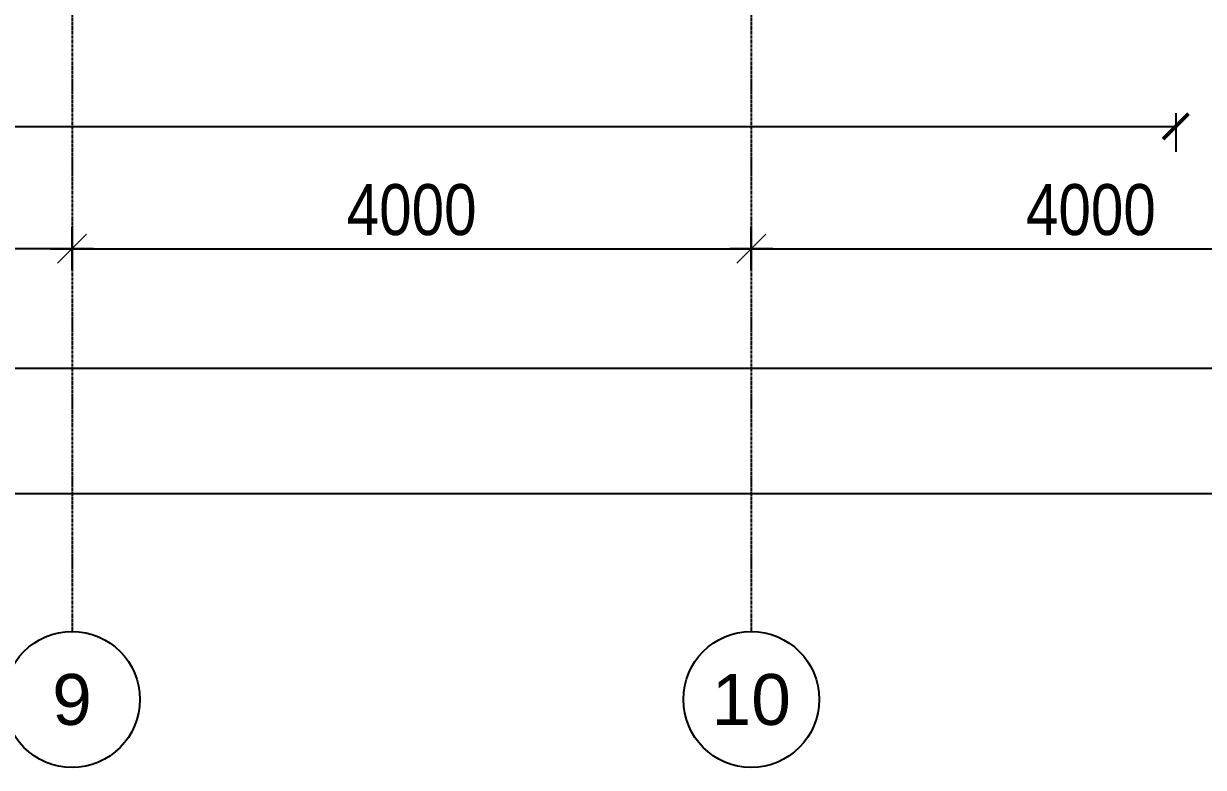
# Model space of a CAD drawing. Header units: inches. Extents: x 676944 to 1044153, y 326920 to 502369.
# Drawn here: x 732362 to 739310, y 361923 to 366302 of the extents above; entities that cross this region are included whole.
import ezdxf
from ezdxf.enums import TextEntityAlignment as Align

# ---------------------------------------------------------------- set-up
doc = ezdxf.new("R2010")
doc.units = ezdxf.units.IN
doc.header["$MEASUREMENT"] = 0
doc.linetypes.add('CENTER', pattern=[50.8, 31.75, -6.35, 6.35, -6.35])
doc.linetypes.add('DOT2', pattern=[3.175, 0, -3.175])
doc.layers.add('A-DIMENSION', color=7, linetype='Continuous', lineweight=9)
doc.layers.add('Axis', color=9, linetype='CENTER')
doc.layers.add('dim-axis', color=15, linetype='Continuous')
doc.styles.add('Arch-Dim', font='romans.shx', dxfattribs={"width": 0.75})
doc.styles.add('ARIAL', font='ARIALN.TTF')
doc.styles.add('style1', font='arial.ttf')
doc.dimstyles.new('Annotative', dxfattribs={"dimscale": 100, "dimtxt": 2.5, "dimasz": 1.5, "dimexe": 1.5, "dimexo": 1.5, "dimgap": 0.8, "dimtad": 1, "dimdec": 0, "dimzin": 3, "dimdsep": 46, "dimtxsty": 'Arch-Dim', "dimblk": 'ARCHTICK', "dimcen": 2.5, "dimazin": 2, "dimtfac": 0.75, "dimtdec": 0, "dimtix": 1, "dimtmove": 2, "dimatfit": 3, "dimfxl": 1, "dimtolj": 1, "dimtzin": 0, "dimarcsym": 0})
doc.dimstyles.new('DIM-100', dxfattribs={"dimscale": 150, "dimtxt": 2, "dimasz": 1, "dimexe": 0.75, "dimexo": 1, "dimgap": 0.5, "dimtad": 1, "dimdec": 0, "dimzin": 11, "dimdsep": 46, "dimtxsty": 'ARIAL', "dimblk": 'R', "dimcen": 2.5, "dimdle": 1, "dimclrd": 256, "dimclre": 256, "dimclrt": 256, "dimazin": 0, "dimtfac": 1, "dimtdec": 0, "dimtix": 1, "dimtmove": 2, "dimatfit": 3, "dimldrblk": 'R', "dimtolj": 1, "dimtzin": 3, "dimlwd": -1, "dimlwe": 13, "dimarcsym": 0})

# ---------------------------------------------------------------- blocks, each defined once
blk = doc.blocks.new('_ArchTick')
at = {"color": 0, "linetype": 'ByBlock', "const_width": 0.15}
blk.add_lwpolyline([(-0.5, -0.5), (0.5, 0.5)], dxfattribs=at)
blk = doc.blocks.new('*D236')
at = {"layer": 'A-DIMENSION', "color": 0, "lineweight": -2, "transparency": 16777216}
for p, q in [((716647.2, 365774.6), (716647.2, 365546.2)), ((739147.2, 365774.6), (739147.2, 365546.2)), ((716647.2, 365696.2), (739147.2, 365696.2))]:
    blk.add_line(p, q, dxfattribs=at)
at = {"layer": 'Defpoints', "color": 0, "transparency": 16777216}
for p in [(716647.2, 365924.6), (739147.2, 365924.6), (739147.2, 365696.2)]:
    blk.add_point(p, dxfattribs=at)
at = {"layer": 'A-DIMENSION', "color": 0, "lineweight": -2, "transparency": 16777216, "xscale": 150, "yscale": 150, "zscale": 150, "rotation": 180}
blk.add_blockref('_ArchTick', (716647.2, 365696.2), dxfattribs=at)
at = {"layer": 'A-DIMENSION', "color": 0, "lineweight": -2, "transparency": 16777216, "xscale": 150, "yscale": 150, "zscale": 150}
blk.add_blockref('_ArchTick', (739147.2, 365696.2), dxfattribs=at)
at = {"layer": 'A-DIMENSION', "color": 0, "transparency": 16777216, "insert": (727897.2, 365901.2), "char_height": 250, "attachment_point": 5, "style": 'Arch-Dim'}
blk.add_mtext('\\A1;22500', dxfattribs=at)
blk = doc.blocks.new('*D239')
at = {"layer": 'A-DIMENSION', "color": 0, "lineweight": -2, "transparency": 16777216}
for p, q in [((716647.2, 365774.6), (716647.2, 365546.2)), ((739147.2, 365774.6), (739147.2, 365546.2)), ((716647.2, 365696.2), (739147.2, 365696.2))]:
    blk.add_line(p, q, dxfattribs=at)
at = {"layer": 'Defpoints', "color": 0, "transparency": 16777216}
for p in [(716647.2, 365924.6), (739147.2, 365924.6), (739147.2, 365696.2)]:
    blk.add_point(p, dxfattribs=at)
at = {"layer": 'A-DIMENSION', "color": 0, "lineweight": -2, "transparency": 16777216, "xscale": 150, "yscale": 150, "zscale": 150, "rotation": 180}
blk.add_blockref('_ArchTick', (716647.2, 365696.2), dxfattribs=at)
at = {"layer": 'A-DIMENSION', "color": 0, "lineweight": -2, "transparency": 16777216, "xscale": 150, "yscale": 150, "zscale": 150}
blk.add_blockref('_ArchTick', (739147.2, 365696.2), dxfattribs=at)
at = {"layer": 'A-DIMENSION', "color": 0, "transparency": 16777216, "insert": (727897.2, 365901.2), "char_height": 250, "attachment_point": 5, "style": 'Arch-Dim'}
blk.add_mtext('\\A1;22500', dxfattribs=at)
blk = doc.blocks.new('R')
for p, q in [((0, -1.05), (0, 1.05)), ((-1.05, 0), (1.05, 0))]:
    blk.add_line(p, q)
at = {"color": 4, "lineweight": 13}
blk.add_line((-0.707, -0.707), (0.707, 0.707), dxfattribs=at)
blk = doc.blocks.new('*D359')
at = {"layer": 'Defpoints', "color": 0, "transparency": 16777216}
for p in [(251664.1, 412599.9), (203738.7, 412524.1), (251664.1, 412524.1)]:
    blk.add_point(p, dxfattribs=at)
at = {"layer": 'dim-axis', "linetype": 'DOT2', "lineweight": 13, "transparency": 16777216}
for p, q in [((203738.7, 412674.1), (203738.7, 412712.4)), ((251664.1, 412674.1), (251664.1, 412712.4))]:
    blk.add_line(p, q, dxfattribs=at)
at = {"layer": 'dim-axis', "transparency": 16777216}
blk.add_line((203858.7, 412599.9), (251544.1, 412599.9), dxfattribs=at)
at = {"layer": 'dim-axis', "transparency": 16777216, "xscale": 120, "yscale": 120, "zscale": 120, "rotation": 180}
blk.add_blockref('R', (203738.7, 412599.9), dxfattribs=at)
at = {"layer": 'dim-axis', "transparency": 16777216, "xscale": 120, "yscale": 120, "zscale": 120}
blk.add_blockref('R', (251664.1, 412599.9), dxfattribs=at)
at = {"layer": 'dim-axis', "transparency": 16777216, "insert": (227701.4, 412828), "char_height": 300, "attachment_point": 5, "style": 'ARIAL'}
blk.add_mtext('\\A1;47925', dxfattribs=at)
blk = doc.blocks.new('*D360')
at = {"layer": 'Defpoints', "color": 0, "transparency": 16777216}
for p in [(251664.1, 411863.5), (201546, 411787.8), (251664.1, 411787.8)]:
    blk.add_point(p, dxfattribs=at)
at = {"layer": 'dim-axis', "linetype": 'DOT2', "lineweight": 13, "transparency": 16777216}
for p, q in [((201546, 411937.8), (201546, 411976)), ((251664.1, 411937.8), (251664.1, 411976))]:
    blk.add_line(p, q, dxfattribs=at)
at = {"layer": 'dim-axis', "transparency": 16777216}
blk.add_line((201666, 411863.5), (251544.1, 411863.5), dxfattribs=at)
at = {"layer": 'dim-axis', "transparency": 16777216, "xscale": 120, "yscale": 120, "zscale": 120, "rotation": 180}
blk.add_blockref('R', (201546, 411863.5), dxfattribs=at)
at = {"layer": 'dim-axis', "transparency": 16777216, "xscale": 120, "yscale": 120, "zscale": 120}
blk.add_blockref('R', (251664.1, 411863.5), dxfattribs=at)
at = {"layer": 'dim-axis', "transparency": 16777216, "insert": (226605.1, 412091.7), "char_height": 300, "attachment_point": 5, "style": 'ARIAL'}
blk.add_mtext('\\A1;50118', dxfattribs=at)
blk = doc.blocks.new('*D361')
at = {"layer": 'Defpoints', "color": 0, "transparency": 16777216}
for p in [(231738.7, 414251.6), (235738.7, 414251.6), (231738.7, 413303.4)]:
    blk.add_point(p, dxfattribs=at)
at = {"layer": 'dim-axis', "linetype": 'DOT2', "lineweight": 13, "transparency": 16777216}
for p, q in [((231738.7, 414101.6), (231738.7, 413190.9)), ((235738.7, 414101.6), (235738.7, 413190.9))]:
    blk.add_line(p, q, dxfattribs=at)
at = {"layer": 'dim-axis', "transparency": 16777216}
blk.add_line((235618.7, 413303.4), (231858.7, 413303.4), dxfattribs=at)
at = {"layer": 'dim-axis', "transparency": 16777216, "xscale": 120, "yscale": 120, "zscale": 120, "rotation": 180}
blk.add_blockref('R', (231738.7, 413303.4), dxfattribs=at)
at = {"layer": 'dim-axis', "transparency": 16777216, "xscale": 120, "yscale": 120, "zscale": 120}
blk.add_blockref('R', (235738.7, 413303.4), dxfattribs=at)
at = {"layer": 'dim-axis', "transparency": 16777216, "insert": (233738.7, 413531.6), "char_height": 300, "attachment_point": 5, "style": 'ARIAL'}
blk.add_mtext('\\A1;4000', dxfattribs=at)
blk = doc.blocks.new('*D372')
at = {"layer": 'Defpoints', "color": 0, "transparency": 16777216}
for p in [(235738.7, 414251.6), (239738.7, 414251.6), (239738.7, 413303.4)]:
    blk.add_point(p, dxfattribs=at)
at = {"layer": 'dim-axis', "linetype": 'DOT2', "lineweight": 13, "transparency": 16777216}
for p, q in [((235738.7, 414101.6), (235738.7, 413190.9)), ((239738.7, 414101.6), (239738.7, 413190.9))]:
    blk.add_line(p, q, dxfattribs=at)
at = {"layer": 'dim-axis', "transparency": 16777216}
blk.add_line((235858.7, 413303.4), (239618.7, 413303.4), dxfattribs=at)
at = {"layer": 'dim-axis', "transparency": 16777216, "xscale": 120, "yscale": 120, "zscale": 120, "rotation": 180}
blk.add_blockref('R', (235738.7, 413303.4), dxfattribs=at)
at = {"layer": 'dim-axis', "transparency": 16777216, "xscale": 120, "yscale": 120, "zscale": 120}
blk.add_blockref('R', (239738.7, 413303.4), dxfattribs=at)
at = {"layer": 'dim-axis', "transparency": 16777216, "insert": (237738.7, 413531.6), "char_height": 300, "attachment_point": 5, "style": 'ARIAL'}
blk.add_mtext('\\A1;4000', dxfattribs=at)
blk = doc.blocks.new('*D373')
at = {"layer": 'Defpoints', "color": 0, "transparency": 16777216}
for p in [(239738.7, 414251.6), (243738.7, 414251.6), (243738.7, 413303.4)]:
    blk.add_point(p, dxfattribs=at)
at = {"layer": 'dim-axis', "linetype": 'DOT2', "lineweight": 13, "transparency": 16777216}
for p, q in [((239738.7, 414101.6), (239738.7, 413190.9)), ((243738.7, 414101.6), (243738.7, 413190.9))]:
    blk.add_line(p, q, dxfattribs=at)
at = {"layer": 'dim-axis', "transparency": 16777216}
blk.add_line((239858.7, 413303.4), (243618.7, 413303.4), dxfattribs=at)
at = {"layer": 'dim-axis', "transparency": 16777216, "xscale": 120, "yscale": 120, "zscale": 120, "rotation": 180}
blk.add_blockref('R', (239738.7, 413303.4), dxfattribs=at)
at = {"layer": 'dim-axis', "transparency": 16777216, "xscale": 120, "yscale": 120, "zscale": 120}
blk.add_blockref('R', (243738.7, 413303.4), dxfattribs=at)
at = {"layer": 'dim-axis', "transparency": 16777216, "insert": (241738.7, 413531.6), "char_height": 300, "attachment_point": 5, "style": 'ARIAL'}
blk.add_mtext('\\A1;4000', dxfattribs=at)
blk = doc.blocks.new('FSDRHGT')
at = {"layer": 'Axis', "ltscale": 0.5}
for p, q in [((235738.7, 414937.4), (235738.7, 411050.4)), ((239738.7, 414937.4), (239738.7, 411050.4))]:
    blk.add_line(p, q, dxfattribs=at)
at = {"layer": 'Axis', "linetype": 'Continuous'}
for centre in [(235738.7, 410650.4), (239738.7, 410650.4)]:
    blk.add_circle(centre, 400, dxfattribs=at)
at = {"layer": 'Axis', "linetype": 'Continuous', "style": 'style1'}
for s, p in [('9', (235738.7, 410650.4)), ('10', (239738.7, 410650.4))]:
    blk.add_text(s, height=300, dxfattribs=at).set_placement(p, align=Align.MIDDLE)
at = {"layer": 'dim-axis', "color": 3}
dim = blk.add_linear_dim(base=(231738.7, 413303.4), p1=(235738.7, 414251.6), p2=(231738.7, 414251.6), dimstyle='DIM-100', override={"dimasz": 0.8}, dxfattribs=at)
dim.commit()
dim.dimension.update_dxf_attribs({"geometry": '*D361', "text_midpoint": (233738.7, 413531.6)})
for base, p1, p2, picture, middle in [((239738.7, 413303.4), (235738.7, 414251.6), (239738.7, 414251.6), '*D372', (237738.7, 413531.6)), ((243738.7, 413303.4), (239738.7, 414251.6), (243738.7, 414251.6), '*D373', (241738.7, 413531.6))]:
    dim = blk.add_linear_dim(base=base, p1=p1, p2=p2, angle=180, dimstyle='DIM-100', override={"dimasz": 0.8}, dxfattribs=at)
    dim.commit()
    dim.dimension.update_dxf_attribs({"geometry": picture, "text_midpoint": middle})
for p1, p2, picture, middle in [((203738.7, 412524.1), (251664.1, 412524.1), '*D359', (227701.4, 412828)), ((201546, 411787.8), (251664.1, 411787.8), '*D360', (226605.1, 412091.7))]:
    dim = blk.add_aligned_dim(p1=p1, p2=p2, distance=75.8, dimstyle='DIM-100', override={"dimasz": 0.8}, dxfattribs=at)
    dim.commit()
    dim.dimension.update_dxf_attribs({"geometry": picture, "text_midpoint": middle})

msp = doc.modelspace()

# ---------------------------------------------------------------- block references
at = {"color": 4, "linetype": 'Continuous'}
msp.add_blockref('FSDRHGT', (496908.5, -48327), dxfattribs=at)

# ---------------------------------------------------------------- dimensions: what is measured, and where the dimension line sits
at = {"layer": 'A-DIMENSION'}
for picture in ['*D236', '*D239']:
    dim = msp.add_linear_dim(base=(739147.2, 365696.2), p1=(716647.2, 365924.6), p2=(739147.2, 365924.6), dimstyle='Annotative', override={"dimscale": 0, "dimtix": 1, "dimtofl": 1, "dimtmove": 1, "dimatfit": 1, "dimfxl": 2.5}, dxfattribs=at)
    dim.commit()
    dim.dimension.update_dxf_attribs({"geometry": picture, "text_midpoint": (727897.2, 365901.2)})

# ---------------------------------------------------------------- leaders
at = {"color": 252, "linetype": 'Continuous', "ltscale": 100}
msp.add_leader([(739247.2, 366658.9), (740416.5, 366052.1), (740818.1, 366052.1)], dimstyle='DIM-100', override={"dimgap": 0.5, "dimtad": 0, "dimclrd": 1}, dxfattribs=at)

doc.saveas('drawing.dxf')
